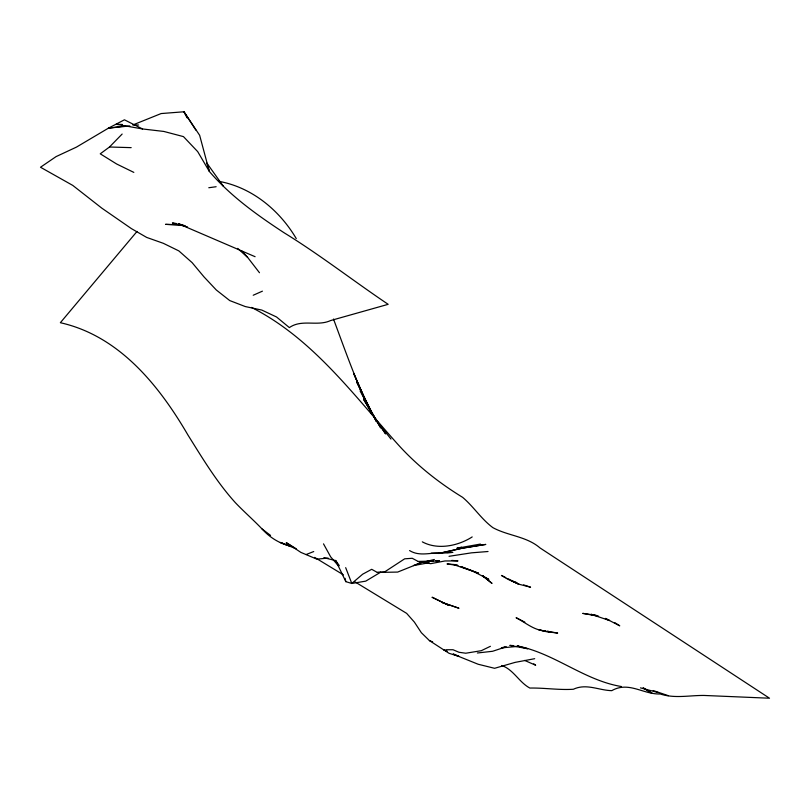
<?xml version="1.0" encoding="UTF-8"?>
<svg xmlns="http://www.w3.org/2000/svg" width="810" height="810" viewBox="0 0 810 810"><rect width="100%" height="100%" fill="white"/><g stroke="black" fill="none" stroke-linecap="round" stroke-linejoin="round"><path stroke-width="1.21" d="M137.011 231.447L60.355 322.714C119.272 335.887 159.104 385.499 188.011 435.132C202.621 458.47 216.877 482.294 235.457 502.777C244.043 511.778 253.439 519.949 262.035 528.95C269.75 537.496 279.146 543.308 290.274 546.132M133.832 172.388L116.66 164.005L100.248 153.819L109.492 147.005L122.148 134.045M380.619 572.224L365.745 581.135L351.803 583.463L345.829 581.651L335.603 560.388L339.218 565.522M472.2 536.929C458.065 545.981 437.653 550.223 422.314 541.849M490.414 646.299L481.292 650.693L465.78 653.224L459.027 652.283L453.023 649.741L446.067 649.741M253.216 295.245L262.41 291.165M132.779 124.983L161.129 113.562L183.961 111.78L199.645 135.29L209.324 171.426C230.506 196.091 257.084 215.065 284.108 232.774C319.99 254.846 353.241 280.827 388.172 304.327L330.622 320.547C317.307 326.744 301.927 318.786 289.362 327.594L276.554 316.993L261.822 310.078L245.268 306.555L229.736 300.571L216.3 289.99L203.988 276.868L192.122 262.642L178.858 250.908L163.316 243.304L146.701 237.431L131.412 228.623L101.817 208.15L72.768 185.409L40.5 167.245L56.052 156.624L76.464 147.106L108.459 128.142L124.436 119.809L142.499 128.952L163.843 131.443L183.465 136.617L197.701 151.632L209.324 171.426L206.844 163.083L223.357 186.239M306.079 554.556L313.723 551.549M506.311 646.765L492.591 651.28L477.343 652.992M504.883 646.866L501.349 647.889L518.582 646.329M345.678 567.658L351.803 583.463L362.667 574.189L371.689 569.308L377.328 572.437L384.659 571.89L404.666 558.819L412.239 558.282L418.304 561.512L425.797 561.634L434.342 559.477M461.528 547.185L456.88 548.259L480.421 544.067M534.681 658.692L515.069 662.388L494.596 668.301L478.133 664.24L453.074 654.136M429.168 562.727L413.414 565.572L422.071 562.282L397.68 572.073L377.328 572.437M449.034 556.308L471.531 552.835L488.035 551.509M208.788 187.738L216.138 186.725M440.812 552.835C430.323 552.643 419.205 556.642 409.576 550.557M125.479 125.925L108.459 128.142L129.823 125.935M328.111 558.07L316.872 559.153L300.844 552.379L286.284 542.659L296.308 548.826L280.371 542.447L290.213 546.102M425.797 561.634L439.516 560.702L435.77 560.844M433.279 560.945L418.304 561.512L430.677 563.679L444.963 560.965L458.014 560.895L451.788 560.409M446.847 552.612L452.871 552.379L438.848 553.433L431.173 553.2M109.492 147.005L131.179 147.643M122.452 124.477L116.225 124.274L142.499 128.952M133.64 124.861L138.621 125.023M513.57 645.621L509.834 645.378L527.624 648.749L517.195 645.914C554.465 653.224 583.969 680.289 621.361 686.526M454.369 564.54L447.019 563.952L457.731 565.461M176.145 223.459L172.388 222.983L187.545 226.952M501.684 665.486C513.5 669.516 519.048 682.283 529.841 688.054C544.381 687.771 558.839 690.181 573.369 689.259C586.379 683.144 598.853 690.383 611.773 690.657C628.732 680.967 643.18 694.534 660.282 693.988C674.568 698.716 689.351 695.334 703.941 695.446L769.5 698.22L540.017 547.935C526.52 536.271 508.002 535.896 492.844 527.624C481.261 519.018 473.587 506.584 462.601 497.32C438.281 482.426 415.824 464.586 396.859 443.212C352.714 393.852 311.982 338.104 251.505 307.425M288.654 545.019L286.153 544.664L288.512 545.019M593.112 614.942L582.754 613.383L598.59 616.157M457.721 565.309L454.137 564.752L478.649 573.237L460.91 566.615L471.977 570.726L488.835 579.423L482.527 575.87L492.014 583.423L482.588 575.556M545.191 630.929C533.952 630.362 525.579 622.606 516.091 617.716L524.86 622.151M547.681 631.354L557.665 633.066L546.284 631.668L538.954 629.866L550 632.023L547.661 631.233M594.256 615.124L596.545 615.6M596.616 615.549L590.986 614.294L609.576 620.531L605.384 618.405M323.878 557.675L335.451 560.55M218.558 181.278C251.667 187.161 279.46 210.073 296.268 238.596M640.447 687.872L658.388 692.631M185.267 225.848L178.311 223.692L255.099 256.699M516.699 582.562L512.072 581.013L518.957 584.233L530.56 587.199L523.635 584.881M653.164 690.535L668.301 695.679M355.023 581.904L406.64 613.362L414.406 622.141L421.372 632.731L429.432 640.599L432.651 641.864M524.657 660.423L535.653 665.233L533.78 663.835M446.978 651.129L443.688 649.691L446.816 651.169M453.549 654.024L459.027 656.424L449.054 653.305L429.432 640.599M505.835 577.641L501.461 575.444L508.012 579.353L518.957 584.233L508.022 578.735M605.526 618.496L619.751 625.816L614.689 622.586M643.019 687.882L652.02 693.238L643.596 688.034M314.644 557.391L343.44 574.877M262.035 528.95L270.54 535.4M237.694 248.386L247.617 257.377L259.483 272.737M241.917 251.09L247.617 257.377M338.712 566.119L330.662 556.865L323.514 543.864M333.497 319.049C345.475 351.246 356.795 383.778 372.114 414.588L356.906 382.371L376.306 421.443L364.52 398.51L353.849 373.845L368.206 406.225L380.771 427.953L363.528 399.188L376.458 420.562L390.957 439.06M376.458 420.562L385.621 433.897L372.144 413.657L368.206 406.225M195.909 130.157L183.961 111.78L187.009 117.784M360.096 390.896L372.144 413.657M345.07 578.32L345.829 581.651M462.561 548.147L438.848 553.433L462.561 548.147L485.666 544.431L462.561 548.147M182.574 224.988L165.503 224.36L182.625 225.018M458.784 608.178L442.078 602.458L458.784 608.178M448.112 605.04L432.206 597.304L448.112 605.04"/></g></svg>
